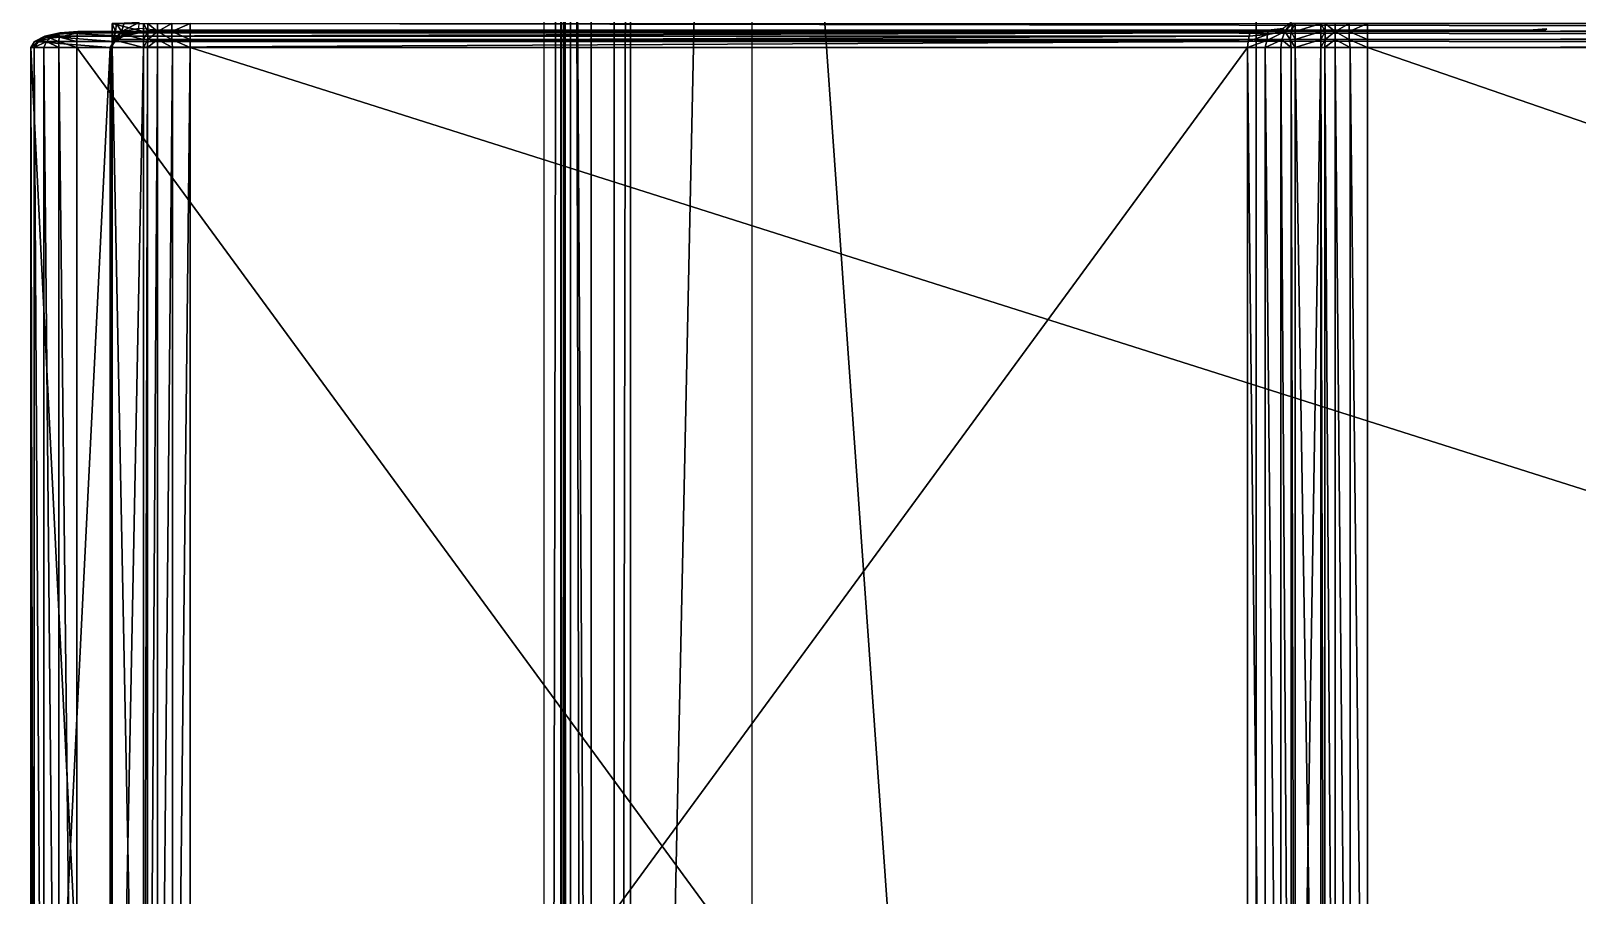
# Model space of a CAD drawing. Extents: x -683 to 86, y -225 to -3.
# Drawn here: x -506.23 to -488.48, y -155.69 to -145.77 of the extents above; entities that cross this region are included whole.
import ezdxf

# ---------------------------------------------------------------- set-up
doc = ezdxf.new("R2010")
doc.units = 0
doc.header["$MEASUREMENT"] = 0
doc.layers.get('0').update_dxf_attribs({"linetype": 'CONTINUOUS'})

msp = doc.modelspace()

# ---------------------------------------------------------------- linework, layer by layer
at = {"color": 254}
for points in [[(-500.143, -114.17, 97.08), (-500.143, -214.049, 97.08), (-500.332, -215.62, 98.553)], [(-499.531, -214.049, 92.288), (-499.531, -114.17, 92.288), (-499.343, -114.17, 90.815)]]:
    msp.add_3dface(points, dxfattribs=at)
for points in [[(-500.143, -114.17, 97.08), (-500.332, -215.62, 98.553), (-500.332, -114.17, 98.553)], [(-499.531, -214.049, 92.288), (-499.343, -114.17, 90.815), (-499.343, -215.62, 90.815)], [(-492.161, -114.17, 34.584), (-492.161, -114.17, 34.584), (-492.161, -215.62, 34.584)], [(-500.093, -114.373, 98.379), (-500.093, -215.417, 98.379), (-500.138, -215.41, 98.477)], [(-500.093, -114.373, 98.379), (-500.138, -215.41, 98.477), (-500.13, -114.373, 98.476)], [(-500.13, -114.373, 98.476), (-500.138, -215.41, 98.477), (-500.028, -215.395, 98.569)], [(-500.13, -114.373, 98.476), (-500.028, -215.395, 98.569), (-500.03, -114.373, 98.569)], [(-500.093, -215.417, 98.379), (-500.093, -114.373, 98.379), (-497.948, -114.373, 96.812)], [(-500.093, -215.417, 98.379), (-497.948, -114.373, 96.812), (-497.948, -215.417, 96.812)], [(-500.03, -114.373, 98.569), (-500.028, -215.395, 98.569), (-499.793, -215.374, 98.63)], [(-500.03, -114.373, 98.569), (-499.793, -215.374, 98.63), (-499.793, -114.373, 98.63)], [(-505.295, -145.682, 15.657), (-505.295, -145.774, 15.657), (-505.256, -145.774, 15.741)], [(-505.295, -145.682, 15.657), (-505.256, -145.774, 15.741), (-505.245, -145.682, 15.734)], [(-505.295, -145.682, 15.657), (-505.295, -145.774, 15.657), (-505.256, -145.774, 15.741)], [(-505.295, -145.682, 15.657), (-505.256, -145.774, 15.741), (-505.245, -145.682, 15.734)], [(-504.933, -145.774, 9.454), (-505.295, -145.774, 15.657), (-505.295, -145.682, 15.657)], [(-504.933, -145.774, 9.454), (-505.295, -145.682, 15.657), (-504.933, -145.682, 9.454)], [(-505.295, -145.682, 15.657), (-504.933, -145.682, 9.454), (-504.933, -145.774, 9.454)], [(-505.295, -145.682, 15.657), (-504.933, -145.774, 9.454), (-505.295, -145.774, 15.657)], [(-505.245, -145.682, 15.734), (-505.256, -145.774, 15.741), (-505.188, -145.774, 15.83)], [(-505.245, -145.682, 15.734), (-505.256, -145.774, 15.741), (-505.188, -145.774, 15.83)], [(-505.245, -145.682, 15.734), (-505.188, -145.774, 15.83), (-505.155, -145.679, 15.796)], [(-505.245, -145.682, 15.734), (-505.188, -145.774, 15.83), (-505.155, -145.679, 15.796)], [(-504.983, -145.671, 15.83), (-505.155, -145.679, 15.796), (-505.188, -145.774, 15.83)], [(-504.983, -145.671, 15.83), (-505.188, -145.774, 15.83), (-504.989, -145.738, 15.864)], [(-504.983, -145.671, 15.83), (-505.155, -145.679, 15.796), (-505.188, -145.774, 15.83)], [(-504.983, -145.671, 15.83), (-505.188, -145.774, 15.83), (-504.989, -145.738, 15.864)], [(-504.933, -145.682, 9.454), (-504.885, -145.682, 9.382), (-504.885, -145.774, 9.382)], [(-504.933, -145.682, 9.454), (-504.885, -145.774, 9.382), (-504.933, -145.774, 9.454)], [(-504.933, -145.682, 9.454), (-504.885, -145.682, 9.382), (-504.885, -145.774, 9.382)], [(-504.933, -145.682, 9.454), (-504.885, -145.774, 9.382), (-504.933, -145.774, 9.454)], [(-504.885, -145.682, 9.382), (-504.772, -145.682, 9.322), (-504.772, -145.774, 9.322)], [(-504.885, -145.682, 9.382), (-504.772, -145.774, 9.322), (-504.885, -145.774, 9.382)], [(-504.885, -145.682, 9.382), (-504.772, -145.682, 9.322), (-504.772, -145.774, 9.322)], [(-504.885, -145.682, 9.382), (-504.772, -145.774, 9.322), (-504.885, -145.774, 9.382)], [(-504.608, -145.682, 9.275), (-504.608, -145.774, 9.275), (-504.772, -145.774, 9.322)], [(-504.608, -145.682, 9.275), (-504.772, -145.774, 9.322), (-504.772, -145.682, 9.322)], [(-504.608, -145.682, 9.275), (-504.608, -145.774, 9.275), (-504.772, -145.774, 9.322)], [(-504.608, -145.682, 9.275), (-504.772, -145.774, 9.322), (-504.772, -145.682, 9.322)], [(-504.396, -145.682, 9.247), (-504.396, -145.774, 9.247), (-504.608, -145.774, 9.275)], [(-504.396, -145.682, 9.247), (-504.608, -145.774, 9.275), (-504.608, -145.682, 9.275)], [(-504.396, -145.682, 9.247), (-504.396, -145.774, 9.247), (-504.608, -145.774, 9.275)], [(-504.396, -145.682, 9.247), (-504.608, -145.774, 9.275), (-504.608, -145.682, 9.275)], [(-446.588, -145.774, 5.55), (-504.396, -145.774, 9.247), (-504.396, -145.682, 9.247)], [(-446.588, -145.774, 5.55), (-504.396, -145.682, 9.247), (-446.588, -145.682, 5.55)], [(-504.396, -145.682, 9.247), (-446.588, -145.682, 5.55), (-446.588, -145.774, 5.55)], [(-504.396, -145.682, 9.247), (-446.588, -145.774, 5.55), (-504.396, -145.774, 9.247)], [(-491.757, -145.671, 31.484), (-491.851, -145.738, 31.483), (-491.831, -145.774, 31.571)], [(-491.757, -145.671, 31.484), (-491.851, -145.738, 31.483), (-491.831, -145.774, 31.571)], [(-491.757, -145.671, 31.484), (-491.831, -145.774, 31.571), (-491.755, -145.679, 31.57)], [(-491.757, -145.671, 31.484), (-491.831, -145.774, 31.571), (-491.755, -145.679, 31.57)], [(-491.738, -145.682, 31.656), (-491.755, -145.679, 31.57), (-491.831, -145.774, 31.571)], [(-491.738, -145.682, 31.656), (-491.755, -145.679, 31.57), (-491.831, -145.774, 31.571)], [(-491.738, -145.682, 31.656), (-491.831, -145.774, 31.571), (-491.758, -145.774, 31.658)], [(-491.738, -145.682, 31.656), (-491.831, -145.774, 31.571), (-491.758, -145.774, 31.658)], [(-491.712, -145.682, 31.742), (-491.738, -145.682, 31.656), (-491.758, -145.774, 31.658)], [(-491.712, -145.682, 31.742), (-491.758, -145.774, 31.658), (-491.712, -145.774, 31.742)], [(-491.712, -145.682, 31.742), (-491.738, -145.682, 31.656), (-491.758, -145.774, 31.658)], [(-491.712, -145.682, 31.742), (-491.758, -145.774, 31.658), (-491.712, -145.774, 31.742)], [(-491.712, -145.774, 31.742), (-491.416, -145.774, 35.723), (-491.416, -145.682, 35.723)], [(-491.712, -145.774, 31.742), (-491.416, -145.682, 35.723), (-491.712, -145.682, 31.742)], [(-491.416, -145.682, 35.723), (-491.712, -145.682, 31.742), (-491.712, -145.774, 31.742)], [(-491.416, -145.682, 35.723), (-491.712, -145.774, 31.742), (-491.416, -145.774, 35.723)], [(-491.416, -145.682, 35.723), (-491.416, -145.774, 35.723), (-491.367, -145.774, 35.789)], [(-491.416, -145.682, 35.723), (-491.367, -145.774, 35.789), (-491.367, -145.682, 35.789)], [(-491.416, -145.682, 35.723), (-491.416, -145.774, 35.723), (-491.367, -145.774, 35.789)], [(-491.416, -145.682, 35.723), (-491.367, -145.774, 35.789), (-491.367, -145.682, 35.789)], [(-491.367, -145.682, 35.789), (-491.367, -145.774, 35.789), (-491.254, -145.774, 35.835)], [(-491.367, -145.682, 35.789), (-491.254, -145.774, 35.835), (-491.254, -145.682, 35.835)], [(-491.367, -145.682, 35.789), (-491.367, -145.774, 35.789), (-491.254, -145.774, 35.835)], [(-491.367, -145.682, 35.789), (-491.254, -145.774, 35.835), (-491.254, -145.682, 35.835)], [(-491.091, -145.682, 35.859), (-491.254, -145.682, 35.835), (-491.254, -145.774, 35.835)], [(-491.091, -145.682, 35.859), (-491.254, -145.774, 35.835), (-491.091, -145.774, 35.859)], [(-491.091, -145.682, 35.859), (-491.254, -145.682, 35.835), (-491.254, -145.774, 35.835)], [(-491.091, -145.682, 35.859), (-491.254, -145.774, 35.835), (-491.091, -145.774, 35.859)], [(-490.88, -145.682, 35.858), (-491.091, -145.682, 35.859), (-491.091, -145.774, 35.859)], [(-490.88, -145.682, 35.858), (-491.091, -145.774, 35.859), (-490.88, -145.774, 35.858)], [(-490.88, -145.682, 35.858), (-491.091, -145.682, 35.859), (-491.091, -145.774, 35.859)], [(-490.88, -145.682, 35.858), (-491.091, -145.774, 35.859), (-490.88, -145.774, 35.858)], [(-490.88, -145.774, 35.858), (-437.728, -145.774, 31.908), (-437.728, -145.682, 31.908)], [(-490.88, -145.774, 35.858), (-437.728, -145.682, 31.908), (-490.88, -145.682, 35.858)], [(-437.728, -145.682, 31.908), (-490.88, -145.682, 35.858), (-490.88, -145.774, 35.858)], [(-437.728, -145.682, 31.908), (-490.88, -145.774, 35.858), (-437.728, -145.774, 31.908)], [(-506.226, -145.959, 31.61), (-506.189, -145.959, 31.676), (-506.14, -145.887, 31.676)], [(-506.226, -145.959, 31.61), (-506.14, -145.887, 31.676), (-506.185, -145.888, 31.609)], [(-506.226, -145.959, 31.61), (-506.189, -145.959, 31.676), (-506.14, -145.887, 31.676)], [(-506.226, -145.959, 31.61), (-506.14, -145.887, 31.676), (-506.185, -145.888, 31.609)], [(-505.315, -145.959, 16.004), (-506.226, -145.959, 31.61), (-506.185, -145.888, 31.609)], [(-506.185, -145.888, 31.609), (-505.315, -145.959, 16.004), (-506.226, -145.959, 31.61)], [(-506.189, -145.959, 31.676), (-506.048, -145.89, 31.721), (-506.14, -145.887, 31.676)], [(-506.189, -145.959, 31.676), (-506.048, -145.89, 31.721), (-506.14, -145.887, 31.676)], [(-506.189, -145.959, 31.676), (-506.076, -145.959, 31.73), (-506.048, -145.89, 31.721)], [(-506.189, -145.959, 31.676), (-506.076, -145.959, 31.73), (-506.048, -145.89, 31.721)], [(-506.185, -145.888, 31.609), (-506.045, -145.838, 31.671), (-506.068, -145.828, 31.607)], [(-506.185, -145.888, 31.609), (-506.045, -145.838, 31.671), (-506.068, -145.828, 31.607)], [(-505.274, -145.888, 16.003), (-506.185, -145.888, 31.609), (-506.068, -145.828, 31.607)], [(-506.068, -145.828, 31.607), (-505.274, -145.888, 16.003), (-506.185, -145.888, 31.609)], [(-506.185, -145.888, 31.609), (-506.14, -145.887, 31.676), (-506.045, -145.838, 31.671)], [(-506.185, -145.888, 31.609), (-506.14, -145.887, 31.676), (-506.045, -145.838, 31.671)], [(-505.315, -145.959, 16.004), (-506.185, -145.888, 31.609), (-505.274, -145.888, 16.003)], [(-506.185, -145.888, 31.609), (-505.274, -145.888, 16.003), (-505.315, -145.959, 16.004)], [(-506.14, -145.887, 31.676), (-506.005, -145.852, 31.706), (-506.045, -145.838, 31.671)], [(-506.14, -145.887, 31.676), (-506.005, -145.852, 31.706), (-506.045, -145.838, 31.671)], [(-506.14, -145.887, 31.676), (-506.048, -145.89, 31.721), (-506.005, -145.852, 31.706)], [(-506.14, -145.887, 31.676), (-506.048, -145.89, 31.721), (-506.005, -145.852, 31.706)], [(-505.905, -145.959, 31.765), (-506.048, -145.89, 31.721), (-506.076, -145.959, 31.73)], [(-505.905, -145.959, 31.765), (-506.048, -145.89, 31.721), (-506.076, -145.959, 31.73)], [(-505.894, -145.788, 31.604), (-506.068, -145.828, 31.607), (-506.045, -145.838, 31.671)], [(-505.894, -145.788, 31.604), (-506.068, -145.828, 31.607), (-506.045, -145.838, 31.671)], [(-505.158, -145.828, 16.003), (-506.068, -145.828, 31.607), (-505.894, -145.788, 31.604)], [(-505.274, -145.888, 16.003), (-506.068, -145.828, 31.607), (-505.158, -145.828, 16.003)], [(-506.068, -145.828, 31.607), (-505.158, -145.828, 16.003), (-505.274, -145.888, 16.003)], [(-505.909, -145.887, 31.749), (-506.005, -145.852, 31.706), (-506.048, -145.89, 31.721)], [(-505.909, -145.887, 31.749), (-506.005, -145.852, 31.706), (-506.048, -145.89, 31.721)], [(-505.905, -145.959, 31.765), (-505.909, -145.887, 31.749), (-506.048, -145.89, 31.721)], [(-505.905, -145.959, 31.765), (-505.909, -145.887, 31.749), (-506.048, -145.89, 31.721)], [(-505.894, -145.788, 31.604), (-506.045, -145.838, 31.671), (-505.904, -145.805, 31.673)], [(-505.894, -145.788, 31.604), (-506.045, -145.838, 31.671), (-505.904, -145.805, 31.673)], [(-505.904, -145.805, 31.673), (-506.045, -145.838, 31.671), (-506.005, -145.852, 31.706)], [(-505.904, -145.805, 31.673), (-506.045, -145.838, 31.671), (-506.005, -145.852, 31.706)], [(-505.904, -145.805, 31.673), (-506.005, -145.852, 31.706), (-505.896, -145.838, 31.718)], [(-505.904, -145.805, 31.673), (-506.005, -145.852, 31.706), (-505.896, -145.838, 31.718)], [(-505.909, -145.887, 31.749), (-505.896, -145.838, 31.718), (-506.005, -145.852, 31.706)], [(-505.909, -145.887, 31.749), (-505.896, -145.838, 31.718), (-506.005, -145.852, 31.706)], [(-505.699, -145.888, 31.762), (-505.896, -145.838, 31.718), (-505.909, -145.887, 31.749)], [(-505.699, -145.888, 31.762), (-505.896, -145.838, 31.718), (-505.909, -145.887, 31.749)], [(-505.7, -145.959, 31.775), (-505.699, -145.888, 31.762), (-505.909, -145.887, 31.749)], [(-505.7, -145.959, 31.775), (-505.909, -145.887, 31.749), (-505.905, -145.959, 31.765)], [(-505.7, -145.959, 31.775), (-505.699, -145.888, 31.762), (-505.909, -145.887, 31.749)], [(-505.7, -145.959, 31.775), (-505.909, -145.887, 31.749), (-505.905, -145.959, 31.765)], [(-505.689, -145.774, 31.601), (-505.894, -145.788, 31.604), (-505.904, -145.805, 31.673)], [(-505.689, -145.774, 31.601), (-505.904, -145.805, 31.673), (-505.693, -145.788, 31.668)], [(-505.689, -145.774, 31.601), (-505.894, -145.788, 31.604), (-505.904, -145.805, 31.673)], [(-505.689, -145.774, 31.601), (-505.904, -145.805, 31.673), (-505.693, -145.788, 31.668)], [(-505.693, -145.788, 31.668), (-505.904, -145.805, 31.673), (-505.896, -145.838, 31.718)], [(-505.693, -145.788, 31.668), (-505.904, -145.805, 31.673), (-505.896, -145.838, 31.718)], [(-505.693, -145.788, 31.668), (-505.896, -145.838, 31.718), (-505.697, -145.828, 31.724)], [(-505.693, -145.788, 31.668), (-505.896, -145.838, 31.718), (-505.697, -145.828, 31.724)], [(-505.699, -145.888, 31.762), (-505.697, -145.828, 31.724), (-505.896, -145.838, 31.718)], [(-505.699, -145.888, 31.762), (-505.697, -145.828, 31.724), (-505.896, -145.838, 31.718)], [(-504.984, -145.788, 16.003), (-505.894, -145.788, 31.604), (-505.689, -145.774, 31.601)], [(-505.689, -145.774, 31.601), (-504.984, -145.788, 16.003), (-505.894, -145.788, 31.604)], [(-505.158, -145.828, 16.003), (-505.894, -145.788, 31.604), (-504.984, -145.788, 16.003)], [(-505.894, -145.788, 31.604), (-504.984, -145.788, 16.003), (-505.158, -145.828, 16.003)], [(-505.7, -145.959, 31.775), (-492.261, -145.959, 31.577), (-492.25, -145.888, 31.563)], [(-505.7, -145.959, 31.775), (-492.25, -145.888, 31.563), (-505.699, -145.888, 31.762)], [(-492.25, -145.888, 31.563), (-505.699, -145.888, 31.762), (-505.7, -145.959, 31.775)], [(-492.25, -145.888, 31.563), (-505.7, -145.959, 31.775), (-492.261, -145.959, 31.577)], [(-505.699, -145.888, 31.762), (-492.25, -145.888, 31.563), (-492.24, -145.828, 31.525)], [(-505.699, -145.888, 31.762), (-492.24, -145.828, 31.525), (-505.697, -145.828, 31.724)], [(-492.24, -145.828, 31.525), (-505.697, -145.828, 31.724), (-505.699, -145.888, 31.762)], [(-492.24, -145.828, 31.525), (-505.699, -145.888, 31.762), (-492.25, -145.888, 31.563)], [(-505.697, -145.828, 31.724), (-492.24, -145.828, 31.525), (-492.232, -145.788, 31.469)], [(-505.697, -145.828, 31.724), (-492.232, -145.788, 31.469), (-505.693, -145.788, 31.668)], [(-492.232, -145.788, 31.469), (-505.693, -145.788, 31.668), (-505.697, -145.828, 31.724)], [(-492.232, -145.788, 31.469), (-505.697, -145.828, 31.724), (-492.24, -145.828, 31.525)], [(-505.693, -145.788, 31.668), (-492.232, -145.788, 31.469), (-492.228, -145.774, 31.402)], [(-505.693, -145.788, 31.668), (-492.228, -145.774, 31.402), (-505.689, -145.774, 31.601)], [(-492.228, -145.774, 31.402), (-505.689, -145.774, 31.601), (-505.693, -145.788, 31.668)], [(-492.228, -145.774, 31.402), (-505.693, -145.788, 31.668), (-492.232, -145.788, 31.469)], [(-492.228, -145.774, 31.402), (-504.779, -145.774, 16.004), (-505.689, -145.774, 31.601)], [(-504.984, -145.788, 16.003), (-505.689, -145.774, 31.601), (-504.779, -145.774, 16.004)], [(-505.689, -145.774, 31.601), (-504.779, -145.774, 16.004), (-504.984, -145.788, 16.003)], [(-505.315, -145.959, 16.004), (-505.274, -145.888, 16.003), (-505.256, -145.877, 15.917)], [(-505.315, -145.959, 16.004), (-505.256, -145.877, 15.917), (-505.31, -145.959, 15.917)], [(-505.315, -145.959, 16.004), (-505.274, -145.888, 16.003), (-505.256, -145.877, 15.917)], [(-505.315, -145.959, 16.004), (-505.256, -145.877, 15.917), (-505.31, -145.959, 15.917)], [(-505.31, -145.959, 15.917), (-505.256, -145.877, 15.917), (-505.261, -145.869, 15.83)], [(-505.31, -145.959, 15.917), (-505.261, -145.869, 15.83), (-505.305, -145.959, 15.83)], [(-505.31, -145.959, 15.917), (-505.256, -145.877, 15.917), (-505.261, -145.869, 15.83)], [(-505.31, -145.959, 15.917), (-505.261, -145.869, 15.83), (-505.305, -145.959, 15.83)], [(-505.3, -145.959, 15.743), (-505.305, -145.959, 15.83), (-505.261, -145.869, 15.83)], [(-505.3, -145.959, 15.743), (-505.305, -145.959, 15.83), (-505.261, -145.869, 15.83)], [(-505.295, -145.959, 15.657), (-505.3, -145.959, 15.743), (-505.276, -145.867, 15.743)], [(-505.3, -145.959, 15.743), (-505.261, -145.869, 15.83), (-505.276, -145.867, 15.743)], [(-505.295, -145.959, 15.657), (-505.3, -145.959, 15.743), (-505.276, -145.867, 15.743)], [(-505.3, -145.959, 15.743), (-505.261, -145.869, 15.83), (-505.276, -145.867, 15.743)], [(-505.295, -145.867, 15.657), (-505.276, -145.867, 15.743), (-505.256, -145.774, 15.741)], [(-505.295, -145.867, 15.657), (-505.256, -145.774, 15.741), (-505.295, -145.774, 15.657)], [(-505.295, -145.867, 15.657), (-505.276, -145.867, 15.743), (-505.256, -145.774, 15.741)], [(-505.295, -145.867, 15.657), (-505.256, -145.774, 15.741), (-505.295, -145.774, 15.657)], [(-504.933, -145.867, 9.454), (-505.295, -145.867, 15.657), (-505.295, -145.774, 15.657)], [(-504.933, -145.867, 9.454), (-505.295, -145.774, 15.657), (-504.933, -145.774, 9.454)], [(-505.295, -145.774, 15.657), (-504.933, -145.774, 9.454), (-504.933, -145.867, 9.454)], [(-505.295, -145.774, 15.657), (-504.933, -145.867, 9.454), (-505.295, -145.867, 15.657)], [(-505.295, -145.959, 15.657), (-505.276, -145.867, 15.743), (-505.295, -145.867, 15.657)], [(-505.295, -145.959, 15.657), (-505.276, -145.867, 15.743), (-505.295, -145.867, 15.657)], [(-504.933, -145.959, 9.454), (-505.295, -145.959, 15.657), (-505.295, -145.867, 15.657)], [(-504.933, -145.959, 9.454), (-505.295, -145.867, 15.657), (-504.933, -145.867, 9.454)], [(-505.295, -145.867, 15.657), (-504.933, -145.867, 9.454), (-504.933, -145.959, 9.454)], [(-505.295, -145.867, 15.657), (-504.933, -145.959, 9.454), (-505.295, -145.959, 15.657)], [(-505.276, -145.867, 15.743), (-505.261, -145.869, 15.83), (-505.188, -145.774, 15.83)], [(-505.276, -145.867, 15.743), (-505.188, -145.774, 15.83), (-505.256, -145.774, 15.741)], [(-505.276, -145.867, 15.743), (-505.261, -145.869, 15.83), (-505.188, -145.774, 15.83)], [(-505.276, -145.867, 15.743), (-505.188, -145.774, 15.83), (-505.256, -145.774, 15.741)], [(-505.274, -145.888, 16.003), (-505.158, -145.828, 16.003), (-505.162, -145.81, 15.919)], [(-505.274, -145.888, 16.003), (-505.162, -145.81, 15.919), (-505.256, -145.877, 15.917)], [(-505.274, -145.888, 16.003), (-505.158, -145.828, 16.003), (-505.162, -145.81, 15.919)], [(-505.274, -145.888, 16.003), (-505.162, -145.81, 15.919), (-505.256, -145.877, 15.917)], [(-505.256, -145.877, 15.917), (-505.188, -145.774, 15.83), (-505.261, -145.869, 15.83)], [(-505.256, -145.877, 15.917), (-505.188, -145.774, 15.83), (-505.261, -145.869, 15.83)], [(-505.256, -145.877, 15.917), (-505.162, -145.81, 15.919), (-505.188, -145.774, 15.83)], [(-505.256, -145.877, 15.917), (-505.162, -145.81, 15.919), (-505.188, -145.774, 15.83)], [(-504.989, -145.774, 15.927), (-504.989, -145.738, 15.864), (-505.188, -145.774, 15.83)], [(-504.989, -145.774, 15.927), (-504.989, -145.738, 15.864), (-505.188, -145.774, 15.83)], [(-504.989, -145.774, 15.927), (-505.188, -145.774, 15.83), (-505.162, -145.81, 15.919)], [(-504.989, -145.774, 15.927), (-505.188, -145.774, 15.83), (-505.162, -145.81, 15.919)], [(-504.984, -145.788, 16.003), (-504.989, -145.774, 15.927), (-505.162, -145.81, 15.919)], [(-504.984, -145.788, 16.003), (-504.989, -145.774, 15.927), (-505.162, -145.81, 15.919)], [(-504.984, -145.788, 16.003), (-505.162, -145.81, 15.919), (-505.158, -145.828, 16.003)], [(-504.984, -145.788, 16.003), (-505.162, -145.81, 15.919), (-505.158, -145.828, 16.003)], [(-504.776, -145.76, 15.937), (-504.989, -145.738, 15.864), (-504.989, -145.774, 15.927)], [(-504.776, -145.76, 15.937), (-504.989, -145.738, 15.864), (-504.989, -145.774, 15.927)], [(-504.779, -145.774, 16.004), (-504.776, -145.76, 15.937), (-504.989, -145.774, 15.927)], [(-504.779, -145.774, 16.004), (-504.776, -145.76, 15.937), (-504.989, -145.774, 15.927)], [(-504.779, -145.774, 16.004), (-504.989, -145.774, 15.927), (-504.984, -145.788, 16.003)], [(-504.779, -145.774, 16.004), (-504.989, -145.774, 15.927), (-504.984, -145.788, 16.003)], [(-504.933, -145.867, 9.454), (-504.933, -145.774, 9.454), (-504.885, -145.774, 9.382)], [(-504.933, -145.867, 9.454), (-504.885, -145.774, 9.382), (-504.885, -145.867, 9.382)], [(-504.933, -145.867, 9.454), (-504.933, -145.774, 9.454), (-504.885, -145.774, 9.382)], [(-504.933, -145.867, 9.454), (-504.885, -145.774, 9.382), (-504.885, -145.867, 9.382)], [(-504.933, -145.959, 9.454), (-504.933, -145.867, 9.454), (-504.885, -145.867, 9.382)], [(-504.933, -145.959, 9.454), (-504.885, -145.867, 9.382), (-504.889, -145.959, 9.385)], [(-504.933, -145.959, 9.454), (-504.933, -145.867, 9.454), (-504.885, -145.867, 9.382)], [(-504.933, -145.959, 9.454), (-504.885, -145.867, 9.382), (-504.889, -145.959, 9.385)], [(-504.889, -145.959, 9.385), (-504.885, -145.867, 9.382), (-504.772, -145.867, 9.322)], [(-504.889, -145.959, 9.385), (-504.772, -145.867, 9.322), (-504.772, -145.959, 9.322)], [(-504.889, -145.959, 9.385), (-504.885, -145.867, 9.382), (-504.772, -145.867, 9.322)], [(-504.889, -145.959, 9.385), (-504.772, -145.867, 9.322), (-504.772, -145.959, 9.322)], [(-504.885, -145.867, 9.382), (-504.885, -145.774, 9.382), (-504.772, -145.774, 9.322)], [(-504.885, -145.867, 9.382), (-504.772, -145.774, 9.322), (-504.772, -145.867, 9.322)], [(-504.885, -145.867, 9.382), (-504.885, -145.774, 9.382), (-504.772, -145.774, 9.322)], [(-504.885, -145.867, 9.382), (-504.772, -145.774, 9.322), (-504.772, -145.867, 9.322)], [(-504.779, -145.774, 16.004), (-489.047, -145.774, 16.004), (-489.033, -145.76, 15.938)], [(-504.779, -145.774, 16.004), (-489.033, -145.76, 15.938), (-504.776, -145.76, 15.937)], [(-489.033, -145.76, 15.938), (-504.776, -145.76, 15.937), (-504.779, -145.774, 16.004)], [(-489.033, -145.76, 15.938), (-504.779, -145.774, 16.004), (-489.047, -145.774, 16.004)], [(-492.228, -145.774, 31.402), (-489.047, -145.774, 16.004), (-504.779, -145.774, 16.004)], [(-504.608, -145.867, 9.275), (-504.772, -145.867, 9.322), (-504.772, -145.774, 9.322)], [(-504.608, -145.867, 9.275), (-504.772, -145.774, 9.322), (-504.608, -145.774, 9.275)], [(-504.608, -145.867, 9.275), (-504.772, -145.867, 9.322), (-504.772, -145.774, 9.322)], [(-504.608, -145.867, 9.275), (-504.772, -145.774, 9.322), (-504.608, -145.774, 9.275)], [(-504.599, -145.959, 9.273), (-504.772, -145.959, 9.322), (-504.772, -145.867, 9.322)], [(-504.599, -145.959, 9.273), (-504.772, -145.867, 9.322), (-504.608, -145.867, 9.275)], [(-504.599, -145.959, 9.273), (-504.772, -145.959, 9.322), (-504.772, -145.867, 9.322)], [(-504.599, -145.959, 9.273), (-504.772, -145.867, 9.322), (-504.608, -145.867, 9.275)], [(-504.396, -145.867, 9.247), (-504.608, -145.867, 9.275), (-504.608, -145.774, 9.275)], [(-504.396, -145.867, 9.247), (-504.608, -145.774, 9.275), (-504.396, -145.774, 9.247)], [(-504.396, -145.867, 9.247), (-504.608, -145.867, 9.275), (-504.608, -145.774, 9.275)], [(-504.396, -145.867, 9.247), (-504.608, -145.774, 9.275), (-504.396, -145.774, 9.247)], [(-504.396, -145.959, 9.247), (-504.599, -145.959, 9.273), (-504.608, -145.867, 9.275)], [(-504.396, -145.959, 9.247), (-504.608, -145.867, 9.275), (-504.396, -145.867, 9.247)], [(-504.396, -145.959, 9.247), (-504.599, -145.959, 9.273), (-504.608, -145.867, 9.275)], [(-504.396, -145.959, 9.247), (-504.608, -145.867, 9.275), (-504.396, -145.867, 9.247)], [(-446.588, -145.867, 5.55), (-504.396, -145.867, 9.247), (-504.396, -145.774, 9.247)], [(-446.588, -145.867, 5.55), (-504.396, -145.774, 9.247), (-446.588, -145.774, 5.55)], [(-504.396, -145.774, 9.247), (-446.588, -145.774, 5.55), (-446.588, -145.867, 5.55)], [(-504.396, -145.774, 9.247), (-446.588, -145.867, 5.55), (-504.396, -145.867, 9.247)], [(-446.588, -145.959, 5.55), (-504.396, -145.959, 9.247), (-504.396, -145.867, 9.247)], [(-446.588, -145.959, 5.55), (-504.396, -145.867, 9.247), (-446.588, -145.867, 5.55)], [(-504.396, -145.867, 9.247), (-446.588, -145.867, 5.55), (-446.588, -145.959, 5.55)], [(-504.396, -145.867, 9.247), (-446.588, -145.959, 5.55), (-504.396, -145.959, 9.247)], [(-492.261, -145.959, 31.577), (-492.055, -145.959, 31.587), (-492.038, -145.877, 31.573)], [(-492.261, -145.959, 31.577), (-492.038, -145.877, 31.573), (-492.25, -145.888, 31.563)], [(-492.261, -145.959, 31.577), (-492.055, -145.959, 31.587), (-492.038, -145.877, 31.573)], [(-492.261, -145.959, 31.577), (-492.038, -145.877, 31.573), (-492.25, -145.888, 31.563)], [(-492.25, -145.888, 31.563), (-492.038, -145.877, 31.573), (-492.028, -145.81, 31.54)], [(-492.25, -145.888, 31.563), (-492.028, -145.81, 31.54), (-492.24, -145.828, 31.525)], [(-492.25, -145.888, 31.563), (-492.038, -145.877, 31.573), (-492.028, -145.81, 31.54)], [(-492.25, -145.888, 31.563), (-492.028, -145.81, 31.54), (-492.24, -145.828, 31.525)], [(-492.232, -145.788, 31.469), (-492.24, -145.828, 31.525), (-492.028, -145.81, 31.54)], [(-492.232, -145.788, 31.469), (-492.24, -145.828, 31.525), (-492.028, -145.81, 31.54)], [(-492.228, -145.774, 31.402), (-492.232, -145.788, 31.469), (-492.022, -145.774, 31.478)], [(-492.232, -145.788, 31.469), (-492.028, -145.81, 31.54), (-492.022, -145.774, 31.478)], [(-492.228, -145.774, 31.402), (-492.232, -145.788, 31.469), (-492.022, -145.774, 31.478)], [(-492.232, -145.788, 31.469), (-492.028, -145.81, 31.54), (-492.022, -145.774, 31.478)], [(-492.228, -145.774, 31.402), (-492.022, -145.774, 31.478), (-492.023, -145.76, 31.402)], [(-492.228, -145.774, 31.402), (-492.022, -145.774, 31.478), (-492.023, -145.76, 31.402)], [(-489.047, -145.774, 16.004), (-492.228, -145.774, 31.402), (-492.023, -145.76, 31.402)], [(-489.047, -145.774, 16.004), (-492.228, -145.774, 31.402), (-492.023, -145.76, 31.402)], [(-492.055, -145.959, 31.587), (-491.878, -145.959, 31.622), (-491.866, -145.869, 31.605)], [(-492.055, -145.959, 31.587), (-491.866, -145.869, 31.605), (-492.038, -145.877, 31.573)], [(-492.055, -145.959, 31.587), (-491.878, -145.959, 31.622), (-491.866, -145.869, 31.605)], [(-492.055, -145.959, 31.587), (-491.866, -145.869, 31.605), (-492.038, -145.877, 31.573)], [(-492.038, -145.877, 31.573), (-491.866, -145.869, 31.605), (-491.831, -145.774, 31.571)], [(-492.038, -145.877, 31.573), (-491.831, -145.774, 31.571), (-492.028, -145.81, 31.54)], [(-492.038, -145.877, 31.573), (-491.866, -145.869, 31.605), (-491.831, -145.774, 31.571)], [(-492.038, -145.877, 31.573), (-491.831, -145.774, 31.571), (-492.028, -145.81, 31.54)], [(-492.022, -145.774, 31.478), (-492.028, -145.81, 31.54), (-491.831, -145.774, 31.571)], [(-492.022, -145.774, 31.478), (-492.028, -145.81, 31.54), (-491.831, -145.774, 31.571)], [(-492.023, -145.76, 31.402), (-492.022, -145.774, 31.478), (-491.851, -145.738, 31.483)], [(-492.023, -145.76, 31.402), (-492.022, -145.774, 31.478), (-491.851, -145.738, 31.483)], [(-489.047, -145.774, 16.004), (-492.023, -145.76, 31.402), (-488.841, -145.76, 16.004)], [(-489.047, -145.774, 16.004), (-492.023, -145.76, 31.402), (-488.841, -145.76, 16.004)], [(-492.022, -145.774, 31.478), (-491.831, -145.774, 31.571), (-491.851, -145.738, 31.483)], [(-492.022, -145.774, 31.478), (-491.831, -145.774, 31.571), (-491.851, -145.738, 31.483)], [(-491.758, -145.959, 31.676), (-491.866, -145.869, 31.605), (-491.878, -145.959, 31.622)], [(-491.758, -145.959, 31.676), (-491.866, -145.869, 31.605), (-491.878, -145.959, 31.622)], [(-491.77, -145.867, 31.666), (-491.831, -145.774, 31.571), (-491.866, -145.869, 31.605)], [(-491.77, -145.867, 31.666), (-491.831, -145.774, 31.571), (-491.866, -145.869, 31.605)], [(-491.758, -145.959, 31.676), (-491.77, -145.867, 31.666), (-491.866, -145.869, 31.605)], [(-491.758, -145.959, 31.676), (-491.77, -145.867, 31.666), (-491.866, -145.869, 31.605)], [(-491.77, -145.867, 31.666), (-491.758, -145.774, 31.658), (-491.831, -145.774, 31.571)], [(-491.77, -145.867, 31.666), (-491.758, -145.774, 31.658), (-491.831, -145.774, 31.571)], [(-491.712, -145.867, 31.742), (-491.758, -145.774, 31.658), (-491.77, -145.867, 31.666)], [(-491.712, -145.867, 31.742), (-491.758, -145.774, 31.658), (-491.77, -145.867, 31.666)], [(-491.712, -145.959, 31.742), (-491.712, -145.867, 31.742), (-491.77, -145.867, 31.666)], [(-491.712, -145.959, 31.742), (-491.77, -145.867, 31.666), (-491.758, -145.959, 31.676)], [(-491.712, -145.959, 31.742), (-491.712, -145.867, 31.742), (-491.77, -145.867, 31.666)], [(-491.712, -145.959, 31.742), (-491.77, -145.867, 31.666), (-491.758, -145.959, 31.676)], [(-491.712, -145.867, 31.742), (-491.712, -145.774, 31.742), (-491.758, -145.774, 31.658)], [(-491.712, -145.867, 31.742), (-491.712, -145.774, 31.742), (-491.758, -145.774, 31.658)], [(-491.712, -145.867, 31.742), (-491.416, -145.867, 35.723), (-491.416, -145.774, 35.723)], [(-491.712, -145.867, 31.742), (-491.416, -145.774, 35.723), (-491.712, -145.774, 31.742)], [(-491.416, -145.774, 35.723), (-491.712, -145.774, 31.742), (-491.712, -145.867, 31.742)], [(-491.416, -145.774, 35.723), (-491.712, -145.867, 31.742), (-491.416, -145.867, 35.723)], [(-491.712, -145.959, 31.742), (-491.416, -145.959, 35.723), (-491.416, -145.867, 35.723)], [(-491.712, -145.959, 31.742), (-491.416, -145.867, 35.723), (-491.712, -145.867, 31.742)], [(-491.416, -145.867, 35.723), (-491.712, -145.867, 31.742), (-491.712, -145.959, 31.742)], [(-491.416, -145.867, 35.723), (-491.712, -145.959, 31.742), (-491.416, -145.959, 35.723)], [(-491.416, -145.867, 35.723), (-491.367, -145.867, 35.789), (-491.367, -145.774, 35.789)], [(-491.416, -145.867, 35.723), (-491.367, -145.774, 35.789), (-491.416, -145.774, 35.723)], [(-491.416, -145.867, 35.723), (-491.367, -145.867, 35.789), (-491.367, -145.774, 35.789)], [(-491.416, -145.867, 35.723), (-491.367, -145.774, 35.789), (-491.416, -145.774, 35.723)], [(-491.416, -145.959, 35.723), (-491.371, -145.959, 35.787), (-491.367, -145.867, 35.789)], [(-491.416, -145.959, 35.723), (-491.367, -145.867, 35.789), (-491.416, -145.867, 35.723)], [(-491.416, -145.959, 35.723), (-491.371, -145.959, 35.787), (-491.367, -145.867, 35.789)], [(-491.416, -145.959, 35.723), (-491.367, -145.867, 35.789), (-491.416, -145.867, 35.723)], [(-491.371, -145.959, 35.787), (-491.254, -145.959, 35.835), (-491.254, -145.867, 35.835)], [(-491.371, -145.959, 35.787), (-491.254, -145.867, 35.835), (-491.367, -145.867, 35.789)], [(-491.371, -145.959, 35.787), (-491.254, -145.959, 35.835), (-491.254, -145.867, 35.835)], [(-491.371, -145.959, 35.787), (-491.254, -145.867, 35.835), (-491.367, -145.867, 35.789)], [(-491.367, -145.867, 35.789), (-491.254, -145.867, 35.835), (-491.254, -145.774, 35.835)], [(-491.367, -145.867, 35.789), (-491.254, -145.774, 35.835), (-491.367, -145.774, 35.789)], [(-491.367, -145.867, 35.789), (-491.254, -145.867, 35.835), (-491.254, -145.774, 35.835)], [(-491.367, -145.867, 35.789), (-491.254, -145.774, 35.835), (-491.367, -145.774, 35.789)], [(-491.091, -145.867, 35.859), (-491.091, -145.774, 35.859), (-491.254, -145.774, 35.835)], [(-491.091, -145.867, 35.859), (-491.254, -145.774, 35.835), (-491.254, -145.867, 35.835)], [(-491.091, -145.867, 35.859), (-491.091, -145.774, 35.859), (-491.254, -145.774, 35.835)], [(-491.091, -145.867, 35.859), (-491.254, -145.774, 35.835), (-491.254, -145.867, 35.835)], [(-491.081, -145.959, 35.86), (-491.091, -145.867, 35.859), (-491.254, -145.867, 35.835)], [(-491.081, -145.959, 35.86), (-491.254, -145.867, 35.835), (-491.254, -145.959, 35.835)], [(-491.081, -145.959, 35.86), (-491.091, -145.867, 35.859), (-491.254, -145.867, 35.835)], [(-491.081, -145.959, 35.86), (-491.254, -145.867, 35.835), (-491.254, -145.959, 35.835)], [(-490.88, -145.867, 35.858), (-490.88, -145.774, 35.858), (-491.091, -145.774, 35.859)], [(-490.88, -145.867, 35.858), (-491.091, -145.774, 35.859), (-491.091, -145.867, 35.859)], [(-490.88, -145.867, 35.858), (-490.88, -145.774, 35.858), (-491.091, -145.774, 35.859)], [(-490.88, -145.867, 35.858), (-491.091, -145.774, 35.859), (-491.091, -145.867, 35.859)], [(-490.88, -145.959, 35.858), (-490.88, -145.867, 35.858), (-491.091, -145.867, 35.859)], [(-490.88, -145.959, 35.858), (-491.091, -145.867, 35.859), (-491.081, -145.959, 35.86)], [(-490.88, -145.959, 35.858), (-490.88, -145.867, 35.858), (-491.091, -145.867, 35.859)], [(-490.88, -145.959, 35.858), (-491.091, -145.867, 35.859), (-491.081, -145.959, 35.86)], [(-490.88, -145.867, 35.858), (-437.728, -145.867, 31.908), (-437.728, -145.774, 31.908)], [(-490.88, -145.867, 35.858), (-437.728, -145.774, 31.908), (-490.88, -145.774, 35.858)], [(-437.728, -145.774, 31.908), (-490.88, -145.774, 35.858), (-490.88, -145.867, 35.858)], [(-437.728, -145.774, 31.908), (-490.88, -145.867, 35.858), (-437.728, -145.867, 31.908)], [(-490.88, -145.959, 35.858), (-437.728, -145.959, 31.908), (-437.728, -145.867, 31.908)], [(-490.88, -145.959, 35.858), (-437.728, -145.867, 31.908), (-490.88, -145.867, 35.858)], [(-437.728, -145.867, 31.908), (-490.88, -145.867, 35.858), (-490.88, -145.959, 35.858)], [(-437.728, -145.867, 31.908), (-490.88, -145.959, 35.858), (-437.728, -145.959, 31.908)], [(-489.047, -145.774, 16.004), (-488.841, -145.76, 16.004), (-488.822, -145.743, 15.936)], [(-489.047, -145.774, 16.004), (-488.822, -145.743, 15.936), (-489.033, -145.76, 15.938)], [(-489.047, -145.774, 16.004), (-488.841, -145.76, 16.004), (-488.822, -145.743, 15.936)], [(-489.047, -145.774, 16.004), (-488.822, -145.743, 15.936), (-489.033, -145.76, 15.938)], [(-505.315, -164.293, 16.004), (-506.226, -164.293, 31.61), (-506.226, -145.959, 31.61)], [(-505.315, -164.293, 16.004), (-506.226, -145.959, 31.61), (-505.315, -145.959, 16.004)], [(-506.189, -164.293, 31.675), (-506.189, -145.959, 31.676), (-506.226, -145.959, 31.61)], [(-506.189, -164.293, 31.675), (-506.226, -145.959, 31.61), (-506.226, -164.293, 31.61)], [(-506.226, -145.959, 31.61), (-506.226, -164.293, 31.61), (-506.189, -164.293, 31.675)], [(-506.226, -145.959, 31.61), (-506.189, -164.293, 31.675), (-506.189, -145.959, 31.676)], [(-506.076, -164.293, 31.73), (-506.076, -145.959, 31.73), (-506.189, -145.959, 31.676)], [(-506.076, -164.293, 31.73), (-506.189, -145.959, 31.676), (-506.189, -164.293, 31.675)], [(-506.189, -145.959, 31.676), (-506.189, -164.293, 31.675), (-506.076, -164.293, 31.73)], [(-506.189, -145.959, 31.676), (-506.076, -164.293, 31.73), (-506.076, -145.959, 31.73)], [(-505.904, -164.293, 31.765), (-505.905, -145.959, 31.765), (-506.076, -145.959, 31.73)], [(-505.904, -164.293, 31.765), (-506.076, -145.959, 31.73), (-506.076, -164.293, 31.73)], [(-506.076, -145.959, 31.73), (-506.076, -164.293, 31.73), (-505.904, -164.293, 31.765)], [(-506.076, -145.959, 31.73), (-505.904, -164.293, 31.765), (-505.905, -145.959, 31.765)], [(-505.7, -164.293, 31.775), (-505.7, -145.959, 31.775), (-505.905, -145.959, 31.765)], [(-505.7, -164.293, 31.775), (-505.905, -145.959, 31.765), (-505.904, -164.293, 31.765)], [(-505.905, -145.959, 31.765), (-505.904, -164.293, 31.765), (-505.7, -164.293, 31.775)], [(-505.905, -145.959, 31.765), (-505.7, -164.293, 31.775), (-505.7, -145.959, 31.775)], [(-492.261, -145.959, 31.577), (-505.7, -145.959, 31.775), (-505.7, -164.293, 31.775)], [(-492.261, -145.959, 31.577), (-505.7, -164.293, 31.775), (-492.261, -164.293, 31.577)], [(-505.315, -164.293, 16.004), (-505.315, -145.959, 16.004), (-505.31, -145.959, 15.917)], [(-505.315, -164.293, 16.004), (-505.31, -145.959, 15.917), (-505.31, -164.293, 15.917)], [(-505.31, -145.959, 15.917), (-505.31, -164.293, 15.917), (-505.315, -164.293, 16.004)], [(-505.31, -145.959, 15.917), (-505.315, -164.293, 16.004), (-505.315, -145.959, 16.004)], [(-505.31, -164.293, 15.917), (-505.31, -145.959, 15.917), (-505.305, -145.959, 15.83)], [(-505.31, -164.293, 15.917), (-505.305, -145.959, 15.83), (-505.305, -164.293, 15.83)], [(-505.305, -145.959, 15.83), (-505.305, -164.293, 15.83), (-505.31, -164.293, 15.917)], [(-505.305, -145.959, 15.83), (-505.31, -164.293, 15.917), (-505.31, -145.959, 15.917)], [(-505.305, -164.293, 15.83), (-505.305, -145.959, 15.83), (-505.3, -145.959, 15.743)], [(-505.305, -164.293, 15.83), (-505.3, -145.959, 15.743), (-505.3, -164.293, 15.743)], [(-505.3, -145.959, 15.743), (-505.3, -164.293, 15.743), (-505.305, -164.293, 15.83)], [(-505.3, -145.959, 15.743), (-505.305, -164.293, 15.83), (-505.305, -145.959, 15.83)], [(-505.3, -164.293, 15.743), (-505.3, -145.959, 15.743), (-505.295, -145.959, 15.657)], [(-505.3, -164.293, 15.743), (-505.295, -145.959, 15.657), (-505.295, -164.293, 15.657)], [(-505.295, -145.959, 15.657), (-505.295, -164.293, 15.657), (-505.3, -164.293, 15.743)], [(-505.295, -145.959, 15.657), (-505.3, -164.293, 15.743), (-505.3, -145.959, 15.743)], [(-504.933, -145.959, 9.454), (-504.933, -164.293, 9.454), (-505.295, -164.293, 15.657)], [(-504.933, -145.959, 9.454), (-505.295, -164.293, 15.657), (-505.295, -145.959, 15.657)], [(-504.933, -164.293, 9.454), (-504.933, -145.959, 9.454), (-504.889, -145.959, 9.385)], [(-504.933, -164.293, 9.454), (-504.889, -145.959, 9.385), (-504.889, -164.293, 9.385)], [(-504.933, -164.293, 9.454), (-504.933, -145.959, 9.454), (-504.889, -145.959, 9.385)], [(-504.933, -164.293, 9.454), (-504.889, -145.959, 9.385), (-504.889, -164.293, 9.385)], [(-504.889, -164.293, 9.385), (-504.889, -145.959, 9.385), (-504.772, -145.959, 9.322)], [(-504.889, -164.293, 9.385), (-504.772, -145.959, 9.322), (-504.772, -164.293, 9.322)], [(-504.889, -164.293, 9.385), (-504.889, -145.959, 9.385), (-504.772, -145.959, 9.322)], [(-504.889, -164.293, 9.385), (-504.772, -145.959, 9.322), (-504.772, -164.293, 9.322)], [(-504.772, -164.293, 9.322), (-504.772, -145.959, 9.322), (-504.599, -145.959, 9.273)], [(-504.772, -164.293, 9.322), (-504.599, -145.959, 9.273), (-504.599, -164.293, 9.273)], [(-504.772, -164.293, 9.322), (-504.772, -145.959, 9.322), (-504.599, -145.959, 9.273)], [(-504.772, -164.293, 9.322), (-504.599, -145.959, 9.273), (-504.599, -164.293, 9.273)], [(-504.599, -164.293, 9.273), (-504.599, -145.959, 9.273), (-504.396, -145.959, 9.247)], [(-504.599, -164.293, 9.273), (-504.396, -145.959, 9.247), (-504.396, -164.293, 9.247)], [(-504.599, -164.293, 9.273), (-504.599, -145.959, 9.273), (-504.396, -145.959, 9.247)], [(-504.599, -164.293, 9.273), (-504.396, -145.959, 9.247), (-504.396, -164.293, 9.247)], [(-446.588, -164.293, 5.55), (-504.396, -164.293, 9.247), (-504.396, -145.959, 9.247)], [(-446.588, -164.293, 5.55), (-504.396, -145.959, 9.247), (-446.588, -145.959, 5.55)], [(-446.588, -145.959, 5.55), (-446.588, -164.293, 5.55), (-504.396, -164.293, 9.247)], [(-446.588, -145.959, 5.55), (-504.396, -164.293, 9.247), (-504.396, -145.959, 9.247)], [(-492.055, -164.293, 31.587), (-492.055, -145.959, 31.587), (-492.261, -145.959, 31.577)], [(-492.055, -164.293, 31.587), (-492.261, -145.959, 31.577), (-492.261, -164.293, 31.577)], [(-492.261, -145.959, 31.577), (-492.261, -164.293, 31.577), (-492.055, -164.293, 31.587)], [(-492.261, -145.959, 31.577), (-492.055, -164.293, 31.587), (-492.055, -145.959, 31.587)], [(-491.878, -164.293, 31.622), (-491.878, -145.959, 31.622), (-492.055, -145.959, 31.587)], [(-491.878, -164.293, 31.622), (-492.055, -145.959, 31.587), (-492.055, -164.293, 31.587)], [(-492.055, -145.959, 31.587), (-492.055, -164.293, 31.587), (-491.878, -164.293, 31.622)], [(-492.055, -145.959, 31.587), (-491.878, -164.293, 31.622), (-491.878, -145.959, 31.622)], [(-491.758, -164.293, 31.676), (-491.758, -145.959, 31.676), (-491.878, -145.959, 31.622)], [(-491.758, -164.293, 31.676), (-491.878, -145.959, 31.622), (-491.878, -164.293, 31.622)], [(-491.878, -145.959, 31.622), (-491.878, -164.293, 31.622), (-491.758, -164.293, 31.676)], [(-491.878, -145.959, 31.622), (-491.758, -164.293, 31.676), (-491.758, -145.959, 31.676)], [(-491.712, -164.293, 31.742), (-491.712, -145.959, 31.742), (-491.758, -145.959, 31.676)], [(-491.712, -164.293, 31.742), (-491.758, -145.959, 31.676), (-491.758, -164.293, 31.676)], [(-491.758, -145.959, 31.676), (-491.758, -164.293, 31.676), (-491.712, -164.293, 31.742)], [(-491.758, -145.959, 31.676), (-491.712, -164.293, 31.742), (-491.712, -145.959, 31.742)], [(-491.712, -164.293, 31.742), (-491.416, -164.293, 35.723), (-491.416, -145.959, 35.723)], [(-491.712, -164.293, 31.742), (-491.416, -145.959, 35.723), (-491.712, -145.959, 31.742)], [(-491.371, -164.293, 35.787), (-491.371, -145.959, 35.787), (-491.416, -145.959, 35.723)], [(-491.371, -164.293, 35.787), (-491.416, -145.959, 35.723), (-491.416, -164.293, 35.723)], [(-491.416, -145.959, 35.723), (-491.416, -164.293, 35.723), (-491.371, -164.293, 35.787)], [(-491.416, -145.959, 35.723), (-491.371, -164.293, 35.787), (-491.371, -145.959, 35.787)], [(-491.254, -164.293, 35.835), (-491.254, -145.959, 35.835), (-491.371, -145.959, 35.787)], [(-491.254, -164.293, 35.835), (-491.371, -145.959, 35.787), (-491.371, -164.293, 35.787)], [(-491.371, -145.959, 35.787), (-491.371, -164.293, 35.787), (-491.254, -164.293, 35.835)], [(-491.371, -145.959, 35.787), (-491.254, -164.293, 35.835), (-491.254, -145.959, 35.835)], [(-491.081, -164.293, 35.86), (-491.081, -145.959, 35.86), (-491.254, -145.959, 35.835)], [(-491.081, -164.293, 35.86), (-491.254, -145.959, 35.835), (-491.254, -164.293, 35.835)], [(-491.254, -145.959, 35.835), (-491.254, -164.293, 35.835), (-491.081, -164.293, 35.86)], [(-491.254, -145.959, 35.835), (-491.081, -164.293, 35.86), (-491.081, -145.959, 35.86)], [(-490.88, -164.293, 35.858), (-490.88, -145.959, 35.858), (-491.081, -145.959, 35.86)], [(-490.88, -164.293, 35.858), (-491.081, -145.959, 35.86), (-491.081, -164.293, 35.86)], [(-491.081, -145.959, 35.86), (-491.081, -164.293, 35.86), (-490.88, -164.293, 35.858)], [(-491.081, -145.959, 35.86), (-490.88, -164.293, 35.858), (-490.88, -145.959, 35.858)], [(-490.88, -164.293, 35.858), (-437.728, -164.293, 31.908), (-437.728, -145.959, 31.908)], [(-490.88, -164.293, 35.858), (-437.728, -145.959, 31.908), (-490.88, -145.959, 35.858)], [(-490.88, -145.959, 35.858), (-490.88, -164.293, 35.858), (-437.728, -164.293, 31.908)], [(-490.88, -145.959, 35.858), (-437.728, -164.293, 31.908), (-437.728, -145.959, 31.908)]]:
    msp.add_3dface(points)
at = {"color": 252}
for points in [[(-499.531, -214.049, 92.288), (-500.143, -214.049, 97.08), (-500.143, -114.17, 97.08)], [(-499.531, -214.049, 92.288), (-500.143, -114.17, 97.08), (-499.531, -114.17, 92.288)], [(-492.161, -215.62, 34.584), (-499.343, -215.62, 90.815), (-499.343, -114.17, 90.815)], [(-492.161, -215.62, 34.584), (-499.343, -114.17, 90.815), (-492.161, -114.17, 34.584)], [(-499.793, -215.374, 98.63), (-290.08, -200.051, 128.705), (-290.08, -114.373, 128.705)], [(-499.793, -215.374, 98.63), (-290.08, -114.373, 128.705), (-499.793, -114.373, 98.63)]]:
    msp.add_3dface(points, dxfattribs=at)
at = {"color": 253, "true_color": 0x8f95b4}
for points in [[(-492.161, -114.17, 34.584), (-492.161, -215.62, 34.584), (-492.161, -215.62, 34.584)], [(-505.894, -145.788, 31.604), (-505.158, -145.828, 16.003), (-506.068, -145.828, 31.607)], [(-504.779, -145.774, 16.004), (-505.689, -145.774, 31.601), (-492.228, -145.774, 31.402)], [(-504.779, -145.774, 16.004), (-492.228, -145.774, 31.402), (-489.047, -145.774, 16.004)], [(-492.261, -164.293, 31.577), (-492.261, -145.959, 31.577), (-505.7, -145.959, 31.775)], [(-492.261, -164.293, 31.577), (-505.7, -145.959, 31.775), (-505.7, -164.293, 31.775)], [(-491.712, -145.959, 31.742), (-491.712, -164.293, 31.742), (-491.416, -164.293, 35.723)], [(-491.712, -145.959, 31.742), (-491.416, -164.293, 35.723), (-491.416, -145.959, 35.723)]]:
    msp.add_3dface(points, dxfattribs=at)
at = {"color": 197, "true_color": 0x5f5576}
for points in [[(-505.315, -145.959, 16.004), (-505.315, -164.293, 16.004), (-506.226, -164.293, 31.61)], [(-505.315, -145.959, 16.004), (-506.226, -164.293, 31.61), (-506.226, -145.959, 31.61)], [(-504.933, -164.293, 9.454), (-505.295, -164.293, 15.657), (-505.295, -145.959, 15.657)], [(-504.933, -164.293, 9.454), (-505.295, -145.959, 15.657), (-504.933, -145.959, 9.454)]]:
    msp.add_3dface(points, dxfattribs=at)

doc.saveas('drawing.dxf')
